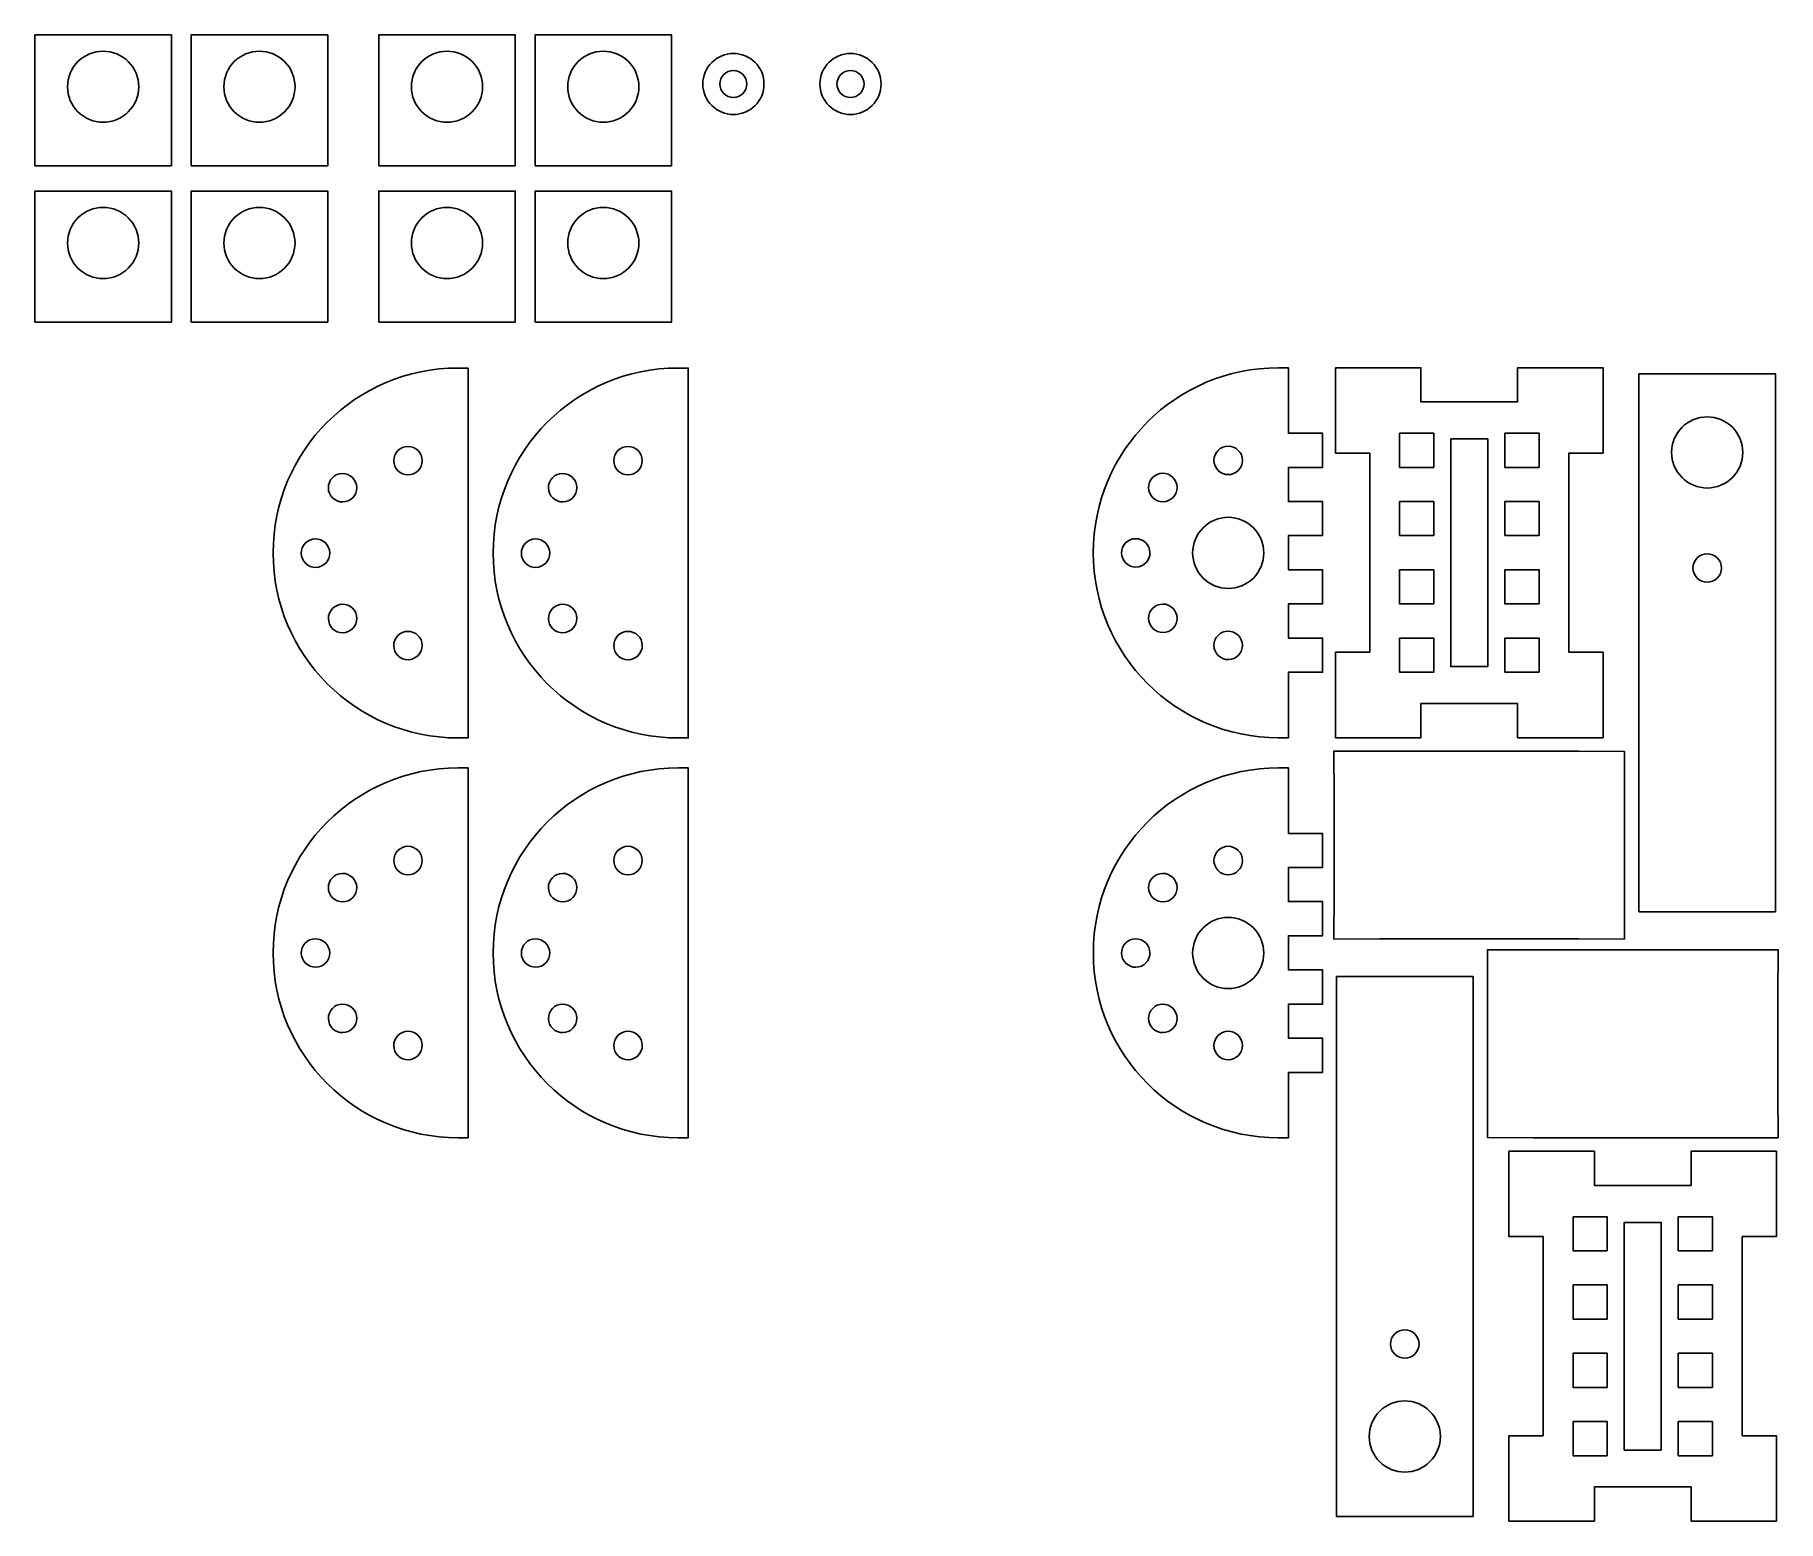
# Model space of a CAD drawing. Extents: x 782 to 1395, y -854 to -331.
import ezdxf

# ---------------------------------------------------------------- set-up
doc = ezdxf.new("R2010")
doc.units = 0
for name, color, linetype in [('6MM_ENGRAVE', 245, 'CONTINUOUS'), ('CUT_FIRST', 105, 'CONTINUOUS'), ('CUT_LAST', 18, 'CONTINUOUS')]:
    doc.layers.add(name, color=color, linetype=linetype)

msp = doc.modelspace()

# ---------------------------------------------------------------- linework, layer by layer
at = {"layer": '6MM_ENGRAVE'}
for points in [[(782.46, -377.19), (830.46, -377.19), (830.46, -331.19), (782.46, -331.19)], [(837.39, -377.19), (885.39, -377.19), (885.39, -331.19), (837.39, -331.19)], [(903.31, -377.19), (951.31, -377.19), (951.31, -331.19), (903.31, -331.19)], [(958.24, -377.19), (1006.24, -377.19), (1006.24, -331.19), (958.24, -331.19)], [(782.46, -432.12), (830.46, -432.12), (830.46, -386.12), (782.46, -386.12)], [(837.39, -432.12), (885.39, -432.12), (885.39, -386.12), (837.39, -386.12)], [(903.31, -432.12), (951.31, -432.12), (951.31, -386.12), (903.31, -386.12)], [(958.24, -432.12), (1006.24, -432.12), (1006.24, -386.12), (958.24, -386.12)], [(1262.1, -483.2), (1274.1, -483.2), (1274.1, -471.2), (1262.1, -471.2)], [(1299.1, -483.2), (1311.1, -483.2), (1311.1, -471.2), (1299.1, -471.2)], [(1262.1, -507.2), (1274.1, -507.2), (1274.1, -495.2), (1262.1, -495.2)], [(1299.1, -507.2), (1311.1, -507.2), (1311.1, -495.2), (1299.1, -495.2)], [(1262.1, -519.2), (1274.1, -519.2), (1274.1, -531.2), (1262.1, -531.2)], [(1311.1, -531.2), (1299.1, -531.2), (1299.1, -519.2), (1311.1, -519.2)], [(1262.1, -543.2), (1274.1, -543.2), (1274.1, -555.2), (1262.1, -555.2)], [(1311.1, -555.2), (1299.1, -555.2), (1299.1, -543.2), (1311.1, -543.2)], [(1255.12, -582.92), (1239.03, -582.92), (1239.12, -598.92), (1239.12, -632.93), (1239, -649.02), (1255.12, -648.92), (1325.13, -648.92), (1341.14, -648.98), (1341.12, -632.92), (1341.12, -598.92), (1341.14, -583.02), (1325.12, -582.92)], [(1379.02, -718.82), (1395.12, -718.82), (1395.02, -702.83), (1395.02, -668.81), (1395.14, -652.72), (1379.03, -652.82), (1309.02, -652.82), (1293.01, -652.76), (1293.02, -668.82), (1293.02, -702.82), (1293.01, -718.72), (1309.03, -718.82)], [(1239.9, -662.1), (1239.93, -851.87), (1287.93, -851.87), (1287.96, -662.1)], [(1382.55, -853.55), (1364.55, -853.55), (1364.55, -841.55), (1330.55, -841.55), (1330.55, -853.55), (1312.55, -853.55), (1300.55, -853.55), (1300.55, -823.55), (1312.55, -823.55), (1312.55, -753.55), (1300.55, -753.55), (1300.55, -723.55), (1330.55, -723.55), (1330.55, -735.55), (1364.55, -735.55), (1364.55, -723.55), (1394.55, -723.55), (1394.55, -753.55), (1382.55, -753.55), (1382.55, -823.55), (1394.55, -823.55), (1394.55, -853.55)], [(1323.05, -746.55), (1335.05, -746.55), (1335.05, -758.55), (1323.05, -758.55)], [(1372.05, -758.55), (1360.05, -758.55), (1360.05, -746.55), (1372.05, -746.55)], [(1354.05, -828.55), (1354.05, -748.55), (1341.05, -748.55), (1341.05, -828.55)], [(1323.05, -770.55), (1335.05, -770.55), (1335.05, -782.55), (1323.05, -782.55)], [(1372.05, -782.55), (1360.05, -782.55), (1360.05, -770.55), (1372.05, -770.55)], [(1335.05, -794.55), (1323.05, -794.55), (1323.05, -806.55), (1335.05, -806.55)], [(1372.05, -794.55), (1360.05, -794.55), (1360.05, -806.55), (1372.05, -806.55)], [(1335.05, -818.55), (1323.05, -818.55), (1323.05, -830.55), (1335.05, -830.55)], [(1372.05, -818.55), (1360.05, -818.55), (1360.05, -830.55), (1372.05, -830.55)]]:
    msp.add_lwpolyline(points, close=True, dxfattribs=at)
for points in [[(806.46, -361.92, 0.414214), (818.96, -349.42, 0.414214), (806.46, -336.92, 0.414214), (793.96, -349.42, 0.414214)], [(806.46, -361.92, 0.414214), (818.96, -349.42, 0.414214), (806.46, -336.92, 0.414214), (793.96, -349.42, 0.414214)], [(861.39, -361.92, 0.414214), (873.89, -349.42, 0.414214), (861.39, -336.92, 0.414214), (848.89, -349.42, 0.414214)], [(861.39, -361.92, 0.414214), (873.89, -349.42, 0.414214), (861.39, -336.92, 0.414214), (848.89, -349.42, 0.414214)], [(927.31, -361.92, 0.414214), (939.81, -349.42, 0.414214), (927.31, -336.92, 0.414214), (914.81, -349.42, 0.414214)], [(927.31, -361.92, 0.414214), (939.81, -349.42, 0.414214), (927.31, -336.92, 0.414214), (914.81, -349.42, 0.414214)], [(982.24, -361.92, 0.414214), (994.74, -349.42, 0.414214), (982.24, -336.92, 0.414214), (969.74, -349.42, 0.414214)], [(982.24, -361.92, 0.414214), (994.74, -349.42, 0.414214), (982.24, -336.92, 0.414214), (969.74, -349.42, 0.414214)], [(1017.22, -348.46, 0.414214), (1027.97, -359.21, 0.414214), (1038.72, -348.46, 0.414214), (1027.97, -337.71, 0.414214)], [(1058.37, -348.46, 0.414214), (1069.12, -359.21, 0.414214), (1079.87, -348.46, 0.414214), (1069.12, -337.71, 0.414214)], [(1027.97, -343.71, 0.414214), (1023.22, -348.46, 0.414214), (1027.97, -353.21, 0.414214), (1032.72, -348.46, 0.414214)], [(1027.97, -343.71, 0.414214), (1023.22, -348.46, 0.414214), (1027.97, -353.21, 0.414214), (1032.72, -348.46, 0.414214)], [(1069.12, -343.71, 0.414214), (1064.37, -348.46, 0.414214), (1069.12, -353.21, 0.414214), (1073.87, -348.46, 0.414214)], [(1069.12, -343.71, 0.414214), (1064.37, -348.46, 0.414214), (1069.12, -353.21, 0.414214), (1073.87, -348.46, 0.414214)], [(806.46, -416.85, 0.414214), (818.96, -404.35, 0.414214), (806.46, -391.85, 0.414214), (793.96, -404.35, 0.414214)], [(806.46, -416.85, 0.414214), (818.96, -404.35, 0.414214), (806.46, -391.85, 0.414214), (793.96, -404.35, 0.414214)], [(861.39, -416.85, 0.414214), (873.89, -404.35, 0.414214), (861.39, -391.85, 0.414214), (848.89, -404.35, 0.414214)], [(861.39, -416.85, 0.414214), (873.89, -404.35, 0.414214), (861.39, -391.85, 0.414214), (848.89, -404.35, 0.414214)], [(927.31, -416.85, 0.414214), (939.81, -404.35, 0.414214), (927.31, -391.85, 0.414214), (914.81, -404.35, 0.414214)], [(927.31, -416.85, 0.414214), (939.81, -404.35, 0.414214), (927.31, -391.85, 0.414214), (914.81, -404.35, 0.414214)], [(982.24, -416.85, 0.414214), (994.74, -404.35, 0.414214), (982.24, -391.85, 0.414214), (969.74, -404.35, 0.414214)], [(982.24, -416.85, 0.414214), (994.74, -404.35, 0.414214), (982.24, -391.85, 0.414214), (969.74, -404.35, 0.414214)], [(931.19, -578.28, -1), (931.19, -448.28), (934.73, -448.28), (934.73, -471.28), (934.73, -483.28), (934.73, -495.28), (934.73, -507.28), (934.73, -519.28), (934.73, -531.28), (934.73, -543.28), (934.73, -555.28), (934.73, -578.28)], [(1008.53, -578.28, -1), (1008.53, -448.28), (1012.07, -448.28), (1012.07, -471.28), (1012.07, -483.28), (1012.07, -495.28), (1012.07, -507.28), (1012.07, -519.28), (1012.07, -531.28), (1012.07, -543.28), (1012.07, -555.28), (1012.07, -578.28)], [(1219.47, -578.2, -1), (1219.47, -448.19), (1223.01, -448.19), (1223.01, -471.2), (1235.01, -471.2), (1235.01, -483.2), (1223.01, -483.2), (1223.01, -495.2), (1235.01, -495.2), (1235.01, -507.2), (1223.01, -507.2), (1223.01, -519.2), (1235.01, -519.2), (1235.01, -531.2), (1223.01, -531.2), (1223.01, -543.2), (1235.01, -543.2), (1235.01, -555.2), (1223.01, -555.2), (1223.01, -578.2)], [(1382.71, -477.95, 0.414214), (1370.21, -465.45, 0.414214), (1357.71, -477.95, 0.414214), (1370.21, -490.45, 0.414214)], [(908.59, -480.83, 0.414214), (913.59, -485.83, 0.414214), (918.59, -480.83, 0.414214), (913.59, -475.83, 0.414214)], [(985.93, -480.83, 0.414214), (990.93, -485.83, 0.414214), (995.93, -480.83, 0.414214), (990.93, -475.83, 0.414214)], [(1196.87, -480.75, 0.414214), (1201.87, -485.75, 0.414214), (1206.87, -480.75, 0.414214), (1201.87, -475.75, 0.414214)], [(894.19, -493.85, 0.414214), (894.1, -486.78, 0.414214), (887.03, -486.86, 0.414214), (887.12, -493.93, 0.414214)], [(971.53, -493.85, 0.414214), (971.45, -486.78, 0.414214), (964.37, -486.86, 0.414214), (964.46, -493.93, 0.414214)], [(1182.47, -493.77, 0.414214), (1182.38, -486.7, 0.414214), (1175.31, -486.78, 0.414214), (1175.4, -493.85, 0.414214)], [(1201.87, -525.75, 0.414214), (1214.37, -513.25, 0.414214), (1201.87, -500.75, 0.414214), (1189.37, -513.25, 0.414214)], [(886.09, -513.27, 0.414214), (881.03, -508.34, 0.414214), (876.09, -513.4, 0.414214), (881.15, -518.34, 0.414214)], [(963.43, -513.27, 0.414214), (958.37, -508.34, 0.414214), (953.44, -513.4, 0.414214), (958.5, -518.34, 0.414214)], [(1174.37, -513.19, 0.414214), (1169.31, -508.26, 0.414214), (1164.37, -513.32, 0.414214), (1169.44, -518.25, 0.414214)], [(1375.21, -518.57, 0.414214), (1370.21, -513.57, 0.414214), (1365.21, -518.57, 0.414214), (1370.21, -523.57, 0.414214)], [(894.11, -532.74, 0.414214), (887.04, -532.82, 0.414214), (887.12, -539.89, 0.414214), (894.19, -539.81, 0.414214)], [(971.45, -532.74, 0.414214), (964.38, -532.82, 0.414214), (964.46, -539.89, 0.414214), (971.53, -539.81, 0.414214)], [(1182.39, -532.66, 0.414214), (1175.32, -532.74, 0.414214), (1175.4, -539.81, 0.414214), (1182.47, -539.73, 0.414214)], [(913.53, -540.83, 0.414214), (908.59, -545.9, 0.414214), (913.65, -550.83, 0.414214), (918.59, -545.77, 0.414214)], [(990.87, -540.83, 0.414214), (985.94, -545.9, 0.414214), (991, -550.83, 0.414214), (995.93, -545.77, 0.414214)], [(1201.81, -540.75, 0.414214), (1196.87, -545.82, 0.414214), (1201.94, -550.75, 0.414214), (1206.87, -545.69, 0.414214)], [(931.19, -718.82, -1), (931.19, -588.82), (934.73, -588.82), (934.73, -611.82), (934.73, -623.82), (934.73, -635.82), (934.73, -647.82), (934.73, -659.82), (934.73, -671.82), (934.73, -683.82), (934.73, -695.82), (934.73, -718.82)], [(1008.53, -718.82, -1), (1008.53, -588.82), (1012.07, -588.82), (1012.07, -611.82), (1012.07, -623.82), (1012.07, -635.82), (1012.07, -647.82), (1012.07, -659.82), (1012.07, -671.82), (1012.07, -683.82), (1012.07, -695.82), (1012.07, -718.82)], [(1219.47, -718.82, -1), (1219.47, -588.82), (1223.01, -588.82), (1223.01, -611.82), (1235.01, -611.82), (1235.01, -623.82), (1223.01, -623.82), (1223.01, -635.82), (1235.01, -635.82), (1235.01, -647.82), (1223.01, -647.82), (1223.01, -659.82), (1235.01, -659.82), (1235.01, -671.82), (1223.01, -671.82), (1223.01, -683.82), (1235.01, -683.82), (1235.01, -695.82), (1223.01, -695.82), (1223.01, -718.82)], [(908.59, -621.38, 0.414214), (913.59, -626.38, 0.414214), (918.59, -621.38, 0.414214), (913.59, -616.38, 0.414214)], [(985.93, -621.38, 0.414214), (990.93, -626.38, 0.414214), (995.93, -621.38, 0.414214), (990.93, -616.38, 0.414214)], [(1196.87, -621.38, 0.414214), (1201.87, -626.38, 0.414214), (1206.87, -621.38, 0.414214), (1201.87, -616.38, 0.414214)], [(894.19, -634.39, 0.414214), (894.1, -627.32, 0.414214), (887.03, -627.4, 0.414214), (887.12, -634.48, 0.414214)], [(971.53, -634.39, 0.414214), (971.45, -627.32, 0.414214), (964.37, -627.4, 0.414214), (964.46, -634.48, 0.414214)], [(1182.47, -634.39, 0.414214), (1182.38, -627.32, 0.414214), (1175.31, -627.4, 0.414214), (1175.4, -634.48, 0.414214)], [(1201.87, -666.38, 0.414214), (1214.37, -653.88, 0.414214), (1201.87, -641.38, 0.414214), (1189.37, -653.88, 0.414214)], [(886.09, -653.82, 0.414214), (881.03, -648.88, 0.414214), (876.09, -653.94, 0.414214), (881.15, -658.88, 0.414214)], [(963.43, -653.82, 0.414214), (958.37, -648.88, 0.414214), (953.44, -653.94, 0.414214), (958.5, -658.88, 0.414214)], [(1174.37, -653.82, 0.414214), (1169.31, -648.88, 0.414214), (1164.37, -653.94, 0.414214), (1169.44, -658.88, 0.414214)], [(894.11, -673.28, 0.414214), (887.04, -673.37, 0.414214), (887.12, -680.44, 0.414214), (894.19, -680.35, 0.414214)], [(971.45, -673.28, 0.414214), (964.38, -673.37, 0.414214), (964.46, -680.44, 0.414214), (971.53, -680.35, 0.414214)], [(1182.39, -673.28, 0.414214), (1175.32, -673.37, 0.414214), (1175.4, -680.44, 0.414214), (1182.47, -680.35, 0.414214)], [(913.53, -681.38, 0.414214), (908.59, -686.44, 0.414214), (913.65, -691.38, 0.414214), (918.59, -686.31, 0.414214)], [(990.87, -681.38, 0.414214), (985.94, -686.44, 0.414214), (991, -691.38, 0.414214), (995.93, -686.31, 0.414214)], [(1201.81, -681.38, 0.414214), (1196.87, -686.44, 0.414214), (1201.94, -691.38, 0.414214), (1206.87, -686.31, 0.414214)], [(1258.93, -791.3, 0.414214), (1263.93, -796.3, 0.414214), (1268.93, -791.3, 0.414214), (1263.93, -786.3, 0.414214)], [(1263.93, -836.3, 0.414214), (1276.43, -823.8, 0.414214), (1263.93, -811.3, 0.414214), (1251.43, -823.8, 0.414214)]]:
    msp.add_lwpolyline(points, format="xyb", close=True, dxfattribs=at)
for points in [[(1394.27, -639.41), (1394.27, -450.34), (1346.16, -450.34), (1346.16, -639.41)], [(1394.27, -639.41), (1346.16, -639.41)]]:
    msp.add_lwpolyline(points, dxfattribs=at)
at = {"layer": 'CUT_FIRST'}
msp.add_lwpolyline([(1280.1, -473.2), (1280.1, -553.2), (1293.1, -553.2), (1293.1, -473.2)], close=True, dxfattribs=at)
at = {"layer": 'CUT_LAST'}
msp.add_lwpolyline([(1251.6, -448.19), (1269.6, -448.19), (1269.6, -460.19), (1303.6, -460.19), (1303.6, -448.19), (1321.6, -448.19), (1333.6, -448.19), (1333.6, -478.19), (1321.6, -478.19), (1321.6, -548.2), (1333.6, -548.2), (1333.6, -578.2), (1303.6, -578.2), (1303.6, -566.2), (1269.6, -566.2), (1269.6, -578.2), (1239.6, -578.2), (1239.6, -548.2), (1251.6, -548.2), (1251.6, -478.19), (1239.6, -478.19), (1239.6, -448.19)], close=True, dxfattribs=at)

doc.saveas('drawing.dxf')
